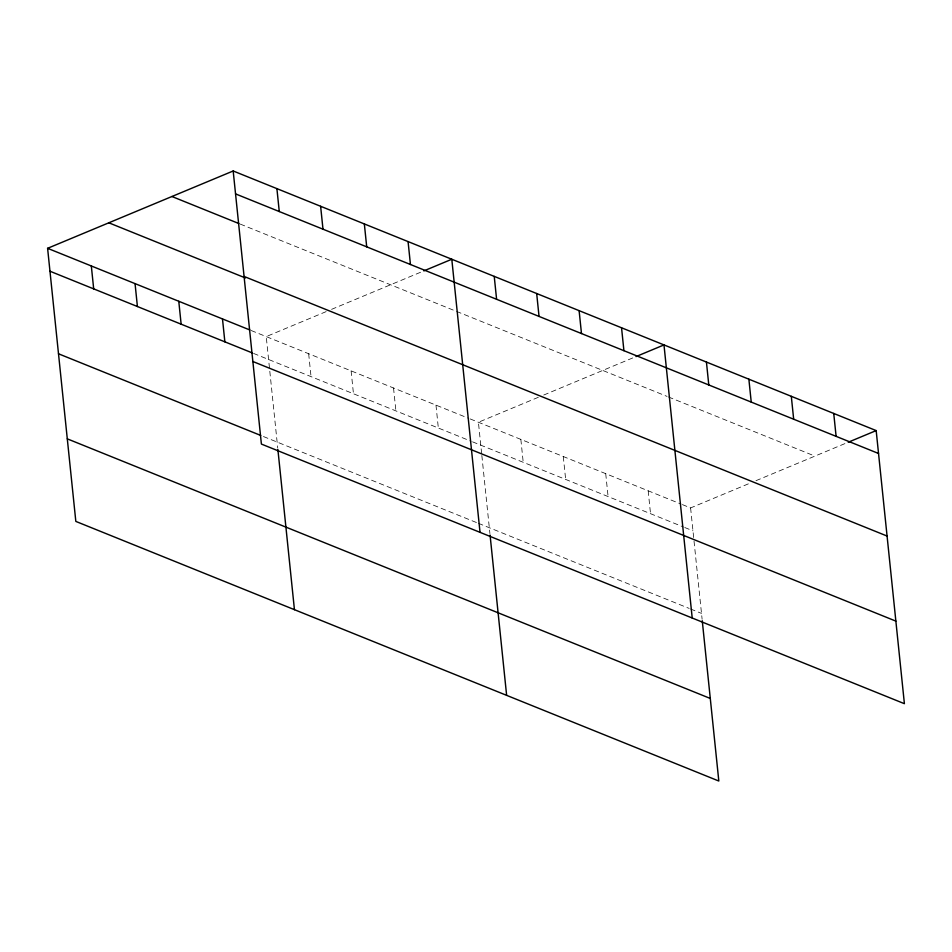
<?xml version="1.0" encoding="UTF-8"?>
<svg xmlns="http://www.w3.org/2000/svg" width="952" height="952" viewBox="0 0 952 952"><rect width="100%" height="100%" fill="white"/><g stroke="black" fill="none" stroke-linecap="round" stroke-linejoin="round"><path stroke-width="0.71" stroke-dasharray="4.76 3.57" d="M326.131 311.625L266.227 336.591L269.654 369.804M331.582 309.352L421.177 272.01M538.32 397.293L478.416 422.26L481.688 454.009M543.77 395.02L633.366 357.678M682.394 504.608L690.605 507.928L750.509 482.962M755.959 480.689L845.554 443.346M240.249 224.089L667.09 396.413M668.459 396.972L814.936 456.115M251.197 330.522L468.824 418.392M470.205 418.94L681.025 504.06M253.553 353.418L471.192 441.288M472.561 441.847L683.393 526.956M684.762 527.515L692.973 530.835M263.454 436.54L476.988 522.743M478.356 523.303L689.177 608.411M690.545 608.971L701.505 613.397M690.605 507.928L693.889 539.677M694.032 541.153L702.112 619.252M648.169 490.792L650.537 513.699M605.722 473.656L608.09 496.563M563.287 456.532L565.655 479.427M520.851 439.396L523.219 462.291M481.843 455.484L489.923 533.584M435.98 405.124L438.337 428.031M393.533 387.988L395.901 410.895M351.098 370.852L353.466 393.759M308.662 353.727L311.03 376.623M269.809 371.28L277.722 447.916"/><path stroke-width="1.43" d="M702.255 620.728L718.819 781.021L75.827 521.41L47.6 248.317L233.18 170.979L876.173 430.59L904.4 703.683L261.395 444.072L233.18 170.979M423.842 270.904L451.795 259.253L480.022 532.335M636.031 356.572L663.984 344.922L692.211 618.003M848.22 442.24L876.173 430.59M235.537 193.887L878.541 453.485M171.931 196.505L238.892 223.541M244.069 276.449L887.074 536.047M108.837 222.804L245.473 277.972M47.6 248.317L249.829 329.963M49.968 271.225L252.197 352.871M252.863 361.51L895.868 621.12M58.5 353.787L260.729 435.433M67.294 438.848L710.287 698.459M833.738 413.454L836.106 436.361M791.302 396.318L793.671 419.225M748.867 379.182L751.235 402.089M706.432 362.058L708.788 384.953M621.549 327.785L623.917 350.681M579.113 310.649L581.482 333.545M536.678 293.514L539.034 316.421M494.231 276.377L496.599 299.285M490.066 535.06L506.631 695.353M408.075 241.594L410.443 264.501M364.342 223.946L366.71 246.842M320.622 206.286L322.99 229.194M276.901 188.639L279.269 211.534M277.877 449.38L294.442 609.673M222.494 318.932L224.862 341.839M178.774 301.284L181.142 324.18M135.053 283.625L137.409 306.532M91.321 265.977L93.689 288.873"/></g></svg>
